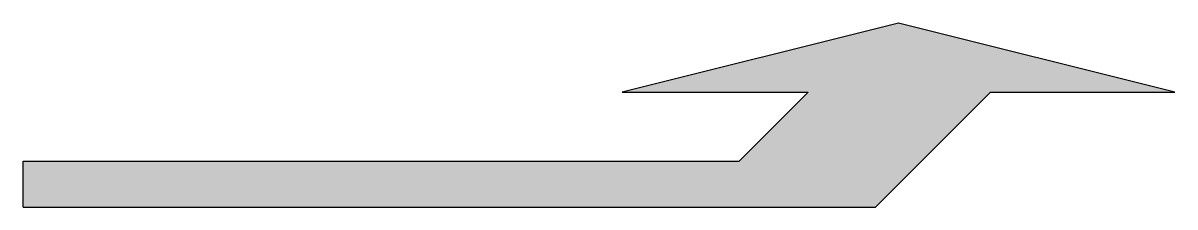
# Model space of a CAD drawing. Header units: metres. Extents: x 0 to 2.5, y -0.05 to 0.35.
import ezdxf

# ---------------------------------------------------------------- set-up
doc = ezdxf.new("R2010")
doc.units = ezdxf.units.M
doc.header["$LTSCALE"] = 0.2

msp = doc.modelspace()

# ---------------------------------------------------------------- hatches: boundary and pattern name
msp.add_hatch(color=256).paths.add_polyline_path([(1.704, 0.2), (1.554, 0.05), (0, 0.05), (0, -0.05), (1.85, -0.05), (2.1, 0.2), (2.5, 0.2), (1.9, 0.35), (1.3, 0.2)])

# ---------------------------------------------------------------- linework, layer by layer
for p, q in [((1.9, 0.35), (1.3, 0.2)), ((2.5, 0.2), (1.9, 0.35)), ((1.3, 0.2), (1.704, 0.2)), ((1.704, 0.2), (1.554, 0.05)), ((2.1, 0.2), (1.85, -0.05)), ((2.1, 0.2), (2.5, 0.2)), ((0, 0.05), (1.554, 0.05)), ((0, -0.05), (0, 0.05)), ((0, -0.05), (1.85, -0.05))]:
    msp.add_line(p, q)

doc.saveas('drawing.dxf')
